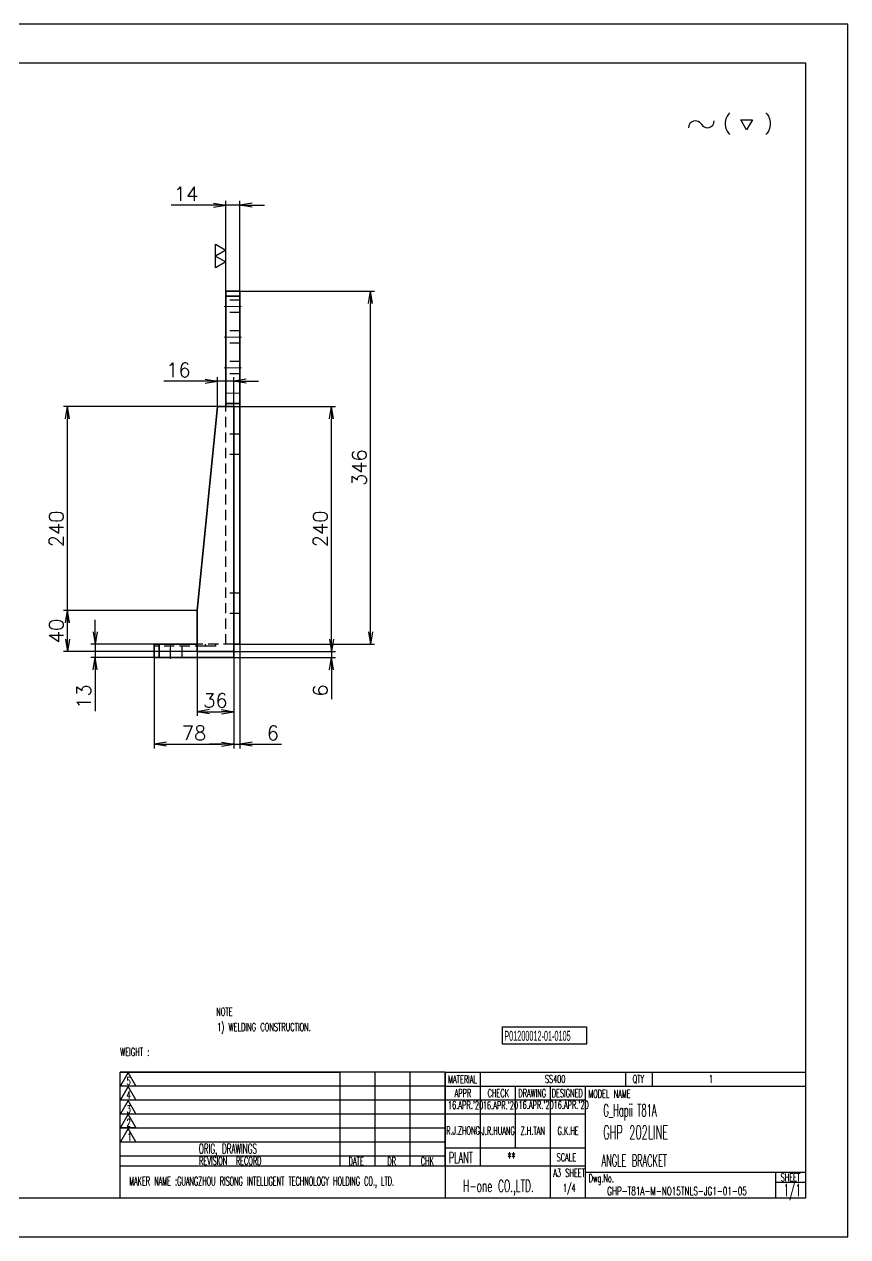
# Model space of a CAD drawing. Header units: millimetres. Extents: x -10155 to 20189, y -25550 to -22580.
# Drawn here: x 2524 to 3331, y -25548 to -24360 of the extents above; entities that cross this region are included whole.
import ezdxf
from ezdxf.enums import TextEntityAlignment as Align

# ---------------------------------------------------------------- set-up
doc = ezdxf.new("R2010")
doc.units = ezdxf.units.MM
doc.linetypes.add('CENTER-HOKUTO', pattern=[23, 20, -1, 1, -1])
doc.linetypes.add('HIDDEN-HOKUTO', pattern=[3.8, 2.5, -1.3])
doc.layers.add('AM_7', color=2, linetype='CENTER-HOKUTO', lineweight=30)
doc.layers.add('AM_HID', color=1, linetype='HIDDEN-HOKUTO', lineweight=25)
doc.layers.add('title_frame', color=7, linetype='Continuous')
doc.layers.add('word_dim', color=253, linetype='Continuous')
doc.styles.add('MX_NOTE_STANDARD', font='txt.shx', dxfattribs={"bigfont": 'bigfont.shx'})
doc.styles.get("Standard").update_dxf_attribs({"font": 'romans.shx', "bigfont": 'bigfont.shx'})
doc.dimstyles.new('RS-1-4', dxfattribs={"dimscale": 4, "dimtxt": 3.5, "dimasz": 3, "dimexe": 1, "dimexo": 0, "dimgap": 1, "dimtad": 3, "dimdsep": 46, "dimtxsty": 'Standard', "dimblk1": 'OPEN', "dimblk2": 'OPEN', "dimsah": 1, "dimcen": 0, "dimclrd": 256, "dimclre": 256, "dimclrt": 3, "dimazin": 2, "dimtfac": 1, "dimtmove": 0, "dimatfit": 3, "dimldrblk": 'OPEN', "dimfxl": 0, "dimtolj": 1, "dimtzin": 0, "dimarcsym": 0})

# ---------------------------------------------------------------- blocks, each defined once
blk = doc.blocks.new('shiage0')
at = {"layer": 'word_dim', "color": 3, "linetype": 'Continuous'}
for centre, start, end in [((1.69, 0), 30, 180), ((4.61, 1.69), 210, 0)]:
    blk.add_arc(centre, 1.69, start, end, dxfattribs=at)
blk = doc.blocks.new('12')
at = {"layer": 'title_frame', "color": 3, "linetype": 'Continuous'}
blk.add_lwpolyline([(20.46, 3.03), (19.01, 5.53), (21.9, 5.53)], close=True, dxfattribs=at)
blk.add_blockref('shiage0', (6.23, 3.56), dxfattribs=at)
blk.add_text('(   )', height=3.5, dxfattribs=at).set_placement((14.64, 3.08))
blk = doc.blocks.new('_Open')
at = {"color": 0, "lineweight": -2}
for p, q in [((-1, 0.167), (0, 0)), ((-1, -0.167), (0, 0)), ((0, 0), (-1, 0))]:
    blk.add_line(p, q, dxfattribs=at)
blk = doc.blocks.new('*D331')
at = {"layer": 'DEFPOINTS', "color": 0, "linetype": 'Continuous', "ltscale": 2}
for p in [(2735.4, -24621), (2863.2, -24621), (2735.4, -24967)]:
    blk.add_point(p, dxfattribs=at)
at = {"layer": 'word_dim', "linetype": 'Continuous', "lineweight": -2, "ltscale": 2}
for p, q in [((2735.4, -24621), (2867.2, -24621)), ((2863.2, -24955), (2863.2, -24633)), ((2735.4, -24967), (2867.2, -24967))]:
    blk.add_line(p, q, dxfattribs=at)
at = {"layer": 'word_dim', "linetype": 'Continuous', "lineweight": -2, "ltscale": 2, "xscale": 12, "yscale": 12, "zscale": 12}
for p, rotation in [((2863.2, -24621), 90), ((2863.2, -24967), 270)]:
    blk.add_blockref('_Open', p, dxfattribs=dict(at, rotation=rotation))
at = {"layer": 'word_dim', "color": 3, "linetype": 'Continuous', "ltscale": 2, "insert": (2852.2, -24794), "char_height": 14, "attachment_point": 5, "rotation": 90}
blk.add_mtext('\\A1;346', dxfattribs=at)
blk = doc.blocks.new('*D332')
at = {"layer": 'DEFPOINTS', "color": 0, "linetype": 'Continuous', "ltscale": 2}
for p in [(2721.4, -24536.7), (2721.4, -24621), (2735.4, -24621)]:
    blk.add_point(p, dxfattribs=at)
at = {"layer": 'word_dim', "linetype": 'Continuous', "lineweight": -2, "ltscale": 2}
for p, q in [((2709.4, -24536.7), (2668.1, -24536.7)), ((2721.4, -24621), (2721.4, -24532.7)), ((2735.4, -24536.7), (2721.4, -24536.7)), ((2735.4, -24621), (2735.4, -24532.7)), ((2747.4, -24536.7), (2759.4, -24536.7))]:
    blk.add_line(p, q, dxfattribs=at)
at = {"layer": 'word_dim', "linetype": 'Continuous', "lineweight": -2, "ltscale": 2, "xscale": 12, "yscale": 12, "zscale": 12}
blk.add_blockref('_Open', (2721.4, -24536.7), dxfattribs=at)
at = {"layer": 'word_dim', "linetype": 'Continuous', "lineweight": -2, "ltscale": 2, "xscale": 12, "yscale": 12, "zscale": 12, "rotation": 180}
blk.add_blockref('_Open', (2735.4, -24536.7), dxfattribs=at)
at = {"layer": 'word_dim', "color": 3, "linetype": 'Continuous', "ltscale": 2, "insert": (2682.7, -24525.7), "char_height": 14, "attachment_point": 5}
blk.add_mtext('\\A1;14', dxfattribs=at)
blk = doc.blocks.new('*D342')
at = {"layer": 'DEFPOINTS', "color": 0, "linetype": 'Continuous', "ltscale": 2}
for p in [(2593.5, -24967), (2651.4, -24967), (2651.4, -24980)]:
    blk.add_point(p, dxfattribs=at)
at = {"layer": 'word_dim', "linetype": 'Continuous', "lineweight": -2, "ltscale": 2}
for p, q in [((2593.5, -24955), (2593.5, -24943)), ((2651.4, -24967), (2589.5, -24967)), ((2593.5, -24967), (2593.5, -24980)), ((2651.4, -24980), (2589.5, -24980)), ((2593.5, -24992), (2593.5, -25032.7))]:
    blk.add_line(p, q, dxfattribs=at)
at = {"layer": 'word_dim', "linetype": 'Continuous', "lineweight": -2, "ltscale": 2, "xscale": 12, "yscale": 12, "zscale": 12}
for p, rotation in [((2593.5, -24967), 270), ((2593.5, -24980), 90)]:
    blk.add_blockref('_Open', p, dxfattribs=dict(at, rotation=rotation))
at = {"layer": 'word_dim', "color": 3, "linetype": 'Continuous', "ltscale": 2, "insert": (2582.5, -25018.4), "char_height": 14, "attachment_point": 5, "rotation": 90}
blk.add_mtext('\\A1;13', dxfattribs=at)
blk = doc.blocks.new('*D343')
at = {"layer": 'DEFPOINTS', "color": 0, "linetype": 'Continuous', "ltscale": 2}
for p in [(2651.4, -24980), (2729.4, -24980), (2729.4, -25065)]:
    blk.add_point(p, dxfattribs=at)
at = {"layer": 'word_dim', "linetype": 'Continuous', "lineweight": -2, "ltscale": 2}
for p, q in [((2651.4, -24980), (2651.4, -25069)), ((2729.4, -24980), (2729.4, -25069)), ((2663.4, -25065), (2717.4, -25065))]:
    blk.add_line(p, q, dxfattribs=at)
at = {"layer": 'word_dim', "linetype": 'Continuous', "lineweight": -2, "ltscale": 2, "xscale": 12, "yscale": 12, "zscale": 12, "rotation": 180}
blk.add_blockref('_Open', (2651.4, -25065), dxfattribs=at)
at = {"layer": 'word_dim', "linetype": 'Continuous', "lineweight": -2, "ltscale": 2, "xscale": 12, "yscale": 12, "zscale": 12}
blk.add_blockref('_Open', (2729.4, -25065), dxfattribs=at)
at = {"layer": 'word_dim', "color": 3, "linetype": 'Continuous', "ltscale": 2, "insert": (2690.4, -25054), "char_height": 14, "attachment_point": 5}
blk.add_mtext('\\A1;78', dxfattribs=at)
blk = doc.blocks.new('*D344')
at = {"layer": 'DEFPOINTS', "color": 0, "linetype": 'Continuous', "ltscale": 2}
for p in [(2735.4, -24967), (2729.4, -24980), (2735.4, -25065)]:
    blk.add_point(p, dxfattribs=at)
at = {"layer": 'word_dim', "linetype": 'Continuous', "lineweight": -2, "ltscale": 2}
for p, q in [((2735.4, -24967), (2735.4, -25069)), ((2729.4, -24980), (2729.4, -25069)), ((2717.4, -25065), (2705.4, -25065)), ((2729.4, -25065), (2735.4, -25065)), ((2747.4, -25065), (2776.1, -25065))]:
    blk.add_line(p, q, dxfattribs=at)
at = {"layer": 'word_dim', "linetype": 'Continuous', "lineweight": -2, "ltscale": 2, "xscale": 12, "yscale": 12, "zscale": 12}
blk.add_blockref('_Open', (2729.4, -25065), dxfattribs=at)
at = {"layer": 'word_dim', "linetype": 'Continuous', "lineweight": -2, "ltscale": 2, "xscale": 12, "yscale": 12, "zscale": 12, "rotation": 180}
blk.add_blockref('_Open', (2735.4, -25065), dxfattribs=at)
at = {"layer": 'word_dim', "color": 3, "linetype": 'Continuous', "ltscale": 2, "insert": (2767.7, -25054), "char_height": 14, "attachment_point": 5}
blk.add_mtext('\\A1;6', dxfattribs=at)
blk = doc.blocks.new('*D346')
at = {"layer": 'DEFPOINTS', "color": 0, "linetype": 'Continuous', "ltscale": 2}
for p in [(2693.4, -24974), (2729.4, -24974), (2729.4, -25033.1)]:
    blk.add_point(p, dxfattribs=at)
at = {"layer": 'word_dim', "linetype": 'Continuous', "lineweight": -2, "ltscale": 2}
for p, q in [((2693.4, -24974), (2693.4, -25037.1)), ((2729.4, -24974), (2729.4, -25037.1)), ((2705.4, -25033.1), (2717.4, -25033.1))]:
    blk.add_line(p, q, dxfattribs=at)
at = {"layer": 'word_dim', "linetype": 'Continuous', "lineweight": -2, "ltscale": 2, "xscale": 12, "yscale": 12, "zscale": 12, "rotation": 180}
blk.add_blockref('_Open', (2693.4, -25033.1), dxfattribs=at)
at = {"layer": 'word_dim', "linetype": 'Continuous', "lineweight": -2, "ltscale": 2, "xscale": 12, "yscale": 12, "zscale": 12}
blk.add_blockref('_Open', (2729.4, -25033.1), dxfattribs=at)
at = {"layer": 'word_dim', "color": 3, "linetype": 'Continuous', "ltscale": 2, "insert": (2711.4, -25022.1), "char_height": 14, "attachment_point": 5}
blk.add_mtext('\\A1;36', dxfattribs=at)
blk = doc.blocks.new('*D347')
at = {"layer": 'DEFPOINTS', "color": 0, "linetype": 'Continuous', "ltscale": 2}
for p in [(2729.4, -24734), (2825, -24734), (2729.4, -24974)]:
    blk.add_point(p, dxfattribs=at)
at = {"layer": 'word_dim', "linetype": 'Continuous', "lineweight": -2, "ltscale": 2}
for p, q in [((2729.4, -24734), (2829, -24734)), ((2825, -24962), (2825, -24746)), ((2729.4, -24974), (2829, -24974))]:
    blk.add_line(p, q, dxfattribs=at)
at = {"layer": 'word_dim', "linetype": 'Continuous', "lineweight": -2, "ltscale": 2, "xscale": 12, "yscale": 12, "zscale": 12}
for p, rotation in [((2825, -24734), 90), ((2825, -24974), 270)]:
    blk.add_blockref('_Open', p, dxfattribs=dict(at, rotation=rotation))
at = {"layer": 'word_dim', "color": 3, "linetype": 'Continuous', "ltscale": 2, "insert": (2814, -24854), "char_height": 14, "attachment_point": 5, "rotation": 90}
blk.add_mtext('\\A1;240', dxfattribs=at)
blk = doc.blocks.new('*D348')
at = {"layer": 'DEFPOINTS', "color": 0, "linetype": 'Continuous', "ltscale": 2}
for p in [(2729.4, -24974), (2729.4, -24980), (2825, -24974)]:
    blk.add_point(p, dxfattribs=at)
at = {"layer": 'word_dim', "linetype": 'Continuous', "lineweight": -2, "ltscale": 2}
for p, q in [((2825, -24962), (2825, -24950)), ((2729.4, -24974), (2829, -24974)), ((2729.4, -24980), (2829, -24980)), ((2825, -24974), (2825, -24980)), ((2825, -24992), (2825, -25020.7))]:
    blk.add_line(p, q, dxfattribs=at)
at = {"layer": 'word_dim', "linetype": 'Continuous', "lineweight": -2, "ltscale": 2, "xscale": 12, "yscale": 12, "zscale": 12}
for p, rotation in [((2825, -24974), 270), ((2825, -24980), 90)]:
    blk.add_blockref('_Open', p, dxfattribs=dict(at, rotation=rotation))
at = {"layer": 'word_dim', "color": 3, "linetype": 'Continuous', "ltscale": 2, "insert": (2814, -25012.4), "char_height": 14, "attachment_point": 5, "rotation": 90}
blk.add_mtext('\\A1;6', dxfattribs=at)
blk = doc.blocks.new('*D349')
at = {"layer": 'DEFPOINTS', "color": 0, "linetype": 'Continuous', "ltscale": 2}
for p in [(2566.6, -24934), (2693.4, -24934), (2693.4, -24974)]:
    blk.add_point(p, dxfattribs=at)
at = {"layer": 'word_dim', "linetype": 'Continuous', "lineweight": -2, "ltscale": 2}
for p, q in [((2693.4, -24934), (2562.6, -24934)), ((2566.6, -24962), (2566.6, -24946)), ((2693.4, -24974), (2562.6, -24974))]:
    blk.add_line(p, q, dxfattribs=at)
at = {"layer": 'word_dim', "linetype": 'Continuous', "lineweight": -2, "ltscale": 2, "xscale": 12, "yscale": 12, "zscale": 12}
for p, rotation in [((2566.6, -24934), 90), ((2566.6, -24974), 270)]:
    blk.add_blockref('_Open', p, dxfattribs=dict(at, rotation=rotation))
at = {"layer": 'word_dim', "color": 3, "linetype": 'Continuous', "ltscale": 2, "insert": (2555.6, -24954), "char_height": 14, "attachment_point": 5, "rotation": 90}
blk.add_mtext('\\A1;40', dxfattribs=at)
blk = doc.blocks.new('*D350')
at = {"layer": 'DEFPOINTS', "color": 0, "linetype": 'Continuous', "ltscale": 2}
for p in [(2566.6, -24734), (2713.4, -24734), (2693.4, -24974)]:
    blk.add_point(p, dxfattribs=at)
at = {"layer": 'word_dim', "linetype": 'Continuous', "lineweight": -2, "ltscale": 2}
for p, q in [((2713.4, -24734), (2562.6, -24734)), ((2566.6, -24962), (2566.6, -24746)), ((2693.4, -24974), (2562.6, -24974))]:
    blk.add_line(p, q, dxfattribs=at)
at = {"layer": 'word_dim', "linetype": 'Continuous', "lineweight": -2, "ltscale": 2, "xscale": 12, "yscale": 12, "zscale": 12}
for p, rotation in [((2566.6, -24734), 90), ((2566.6, -24974), 270)]:
    blk.add_blockref('_Open', p, dxfattribs=dict(at, rotation=rotation))
at = {"layer": 'word_dim', "color": 3, "linetype": 'Continuous', "ltscale": 2, "insert": (2555.6, -24854), "char_height": 14, "attachment_point": 5, "rotation": 90}
blk.add_mtext('\\A1;240', dxfattribs=at)
blk = doc.blocks.new('*D351')
at = {"layer": 'DEFPOINTS', "color": 0, "linetype": 'Continuous', "ltscale": 2}
for p in [(2729.4, -24709.2), (2713.4, -24734), (2729.4, -24734)]:
    blk.add_point(p, dxfattribs=at)
at = {"layer": 'word_dim', "linetype": 'Continuous', "lineweight": -2, "ltscale": 2}
for p, q in [((2701.4, -24709.2), (2660.7, -24709.2)), ((2713.4, -24734), (2713.4, -24705.2)), ((2729.4, -24709.2), (2713.4, -24709.2)), ((2729.4, -24734), (2729.4, -24705.2)), ((2741.4, -24709.2), (2753.4, -24709.2))]:
    blk.add_line(p, q, dxfattribs=at)
at = {"layer": 'word_dim', "linetype": 'Continuous', "lineweight": -2, "ltscale": 2, "xscale": 12, "yscale": 12, "zscale": 12}
blk.add_blockref('_Open', (2713.4, -24709.2), dxfattribs=at)
at = {"layer": 'word_dim', "linetype": 'Continuous', "lineweight": -2, "ltscale": 2, "xscale": 12, "yscale": 12, "zscale": 12, "rotation": 180}
blk.add_blockref('_Open', (2729.4, -24709.2), dxfattribs=at)
at = {"layer": 'word_dim', "color": 3, "linetype": 'Continuous', "ltscale": 2, "insert": (2675.1, -24698.2), "char_height": 14, "attachment_point": 5}
blk.add_mtext('\\A1;16', dxfattribs=at)

msp = doc.modelspace()

# ---------------------------------------------------------------- linework, layer by layer
at = {"color": 7, "lineweight": 35, "ltscale": 0.35}
for p, q in [((2735.41, -24621.036), (2721.41, -24621.036)), ((2735.41, -24626.036), (2721.41, -24626.036)), ((2735.41, -24731.036), (2721.41, -24731.036))]:
    msp.add_line(p, q, dxfattribs=at)
at = {"color": 7, "lineweight": 35, "ltscale": 0.125}
for p, q in [((2721.41, -24621.036), (2721.41, -24626.036)), ((2735.41, -24621.036), (2735.41, -24626.036)), ((2651.41, -24967.036), (2656.41, -24967.036)), ((2651.41, -24980.036), (2656.41, -24980.036))]:
    msp.add_line(p, q, dxfattribs=at)
at = {"color": 7, "lineweight": 35}
for p, q in [((2721.41, -24721.036), (2721.41, -24626.036)), ((2735.41, -24721.036), (2735.41, -24626.036)), ((2693.41, -24934.036), (2713.41, -24734.036)), ((2729.41, -24974.036), (2729.41, -24734.036)), ((2735.41, -24967.036), (2735.41, -24731.036)), ((2693.41, -24934.036), (2693.41, -24974.036)), ((2693.41, -24967.036), (2656.41, -24967.036)), ((2729.41, -24980.036), (2656.41, -24980.036)), ((2729.41, -24974.036), (2693.41, -24974.036))]:
    msp.add_line(p, q, dxfattribs=at)
at = {"color": 7, "lineweight": 35, "ltscale": 0.25}
for p, q in [((2721.41, -24721.036), (2721.41, -24731.036)), ((2735.41, -24731.036), (2735.41, -24721.036))]:
    msp.add_line(p, q, dxfattribs=at)
at = {"color": 7, "lineweight": 13, "ltscale": 0.35}
msp.add_line((2735.41, -24721.036), (2721.41, -24721.036), dxfattribs=at)
at = {"color": 7, "lineweight": 35, "ltscale": 0.4}
msp.add_line((2713.41, -24734.036), (2729.41, -24734.036), dxfattribs=at)
at = {"color": 7, "lineweight": 35, "ltscale": 0.075}
msp.add_line((2721.41, -24734.036), (2721.41, -24731.036), dxfattribs=at)
at = {"color": 7, "lineweight": 35, "ltscale": 0.325}
for p, q in [((2651.41, -24967.036), (2651.41, -24980.036)), ((2656.41, -24967.036), (2656.41, -24980.036))]:
    msp.add_line(p, q, dxfattribs=at)
at = {"color": 7, "lineweight": 35, "ltscale": 0.15}
for p, q in [((2735.41, -24967.036), (2729.41, -24967.036)), ((2729.41, -24974.036), (2729.41, -24980.036))]:
    msp.add_line(p, q, dxfattribs=at)
at = {"layer": 'AM_7', "lineweight": 13, "ltscale": 4}
for p, q in [((2736.811, -24636.036), (2720.01, -24636.036)), ((2736.811, -24666.036), (2720.01, -24666.036)), ((2736.811, -24696.036), (2720.01, -24696.036)), ((2667.41, -24967.936), (2667.41, -24981.136))]:
    msp.add_line(p, q, dxfattribs=at)
at = {"layer": 'AM_HID', "color": 1, "ltscale": 4}
for p, q in [((2735.41, -24626.036), (2721.41, -24626.036)), ((2735.41, -24630.036), (2721.41, -24630.036)), ((2735.41, -24630.036), (2721.41, -24630.036)), ((2735.41, -24642.036), (2721.41, -24642.036)), ((2735.41, -24642.036), (2721.41, -24642.036)), ((2735.41, -24660.036), (2721.41, -24660.036)), ((2735.41, -24660.036), (2721.41, -24660.036)), ((2735.41, -24672.036), (2721.41, -24672.036)), ((2735.41, -24672.036), (2721.41, -24672.036)), ((2735.41, -24690.036), (2721.41, -24690.036)), ((2735.41, -24690.036), (2721.41, -24690.036)), ((2735.41, -24702.036), (2721.41, -24702.036)), ((2735.41, -24702.036), (2721.41, -24702.036)), ((2721.41, -24967.036), (2721.41, -24734.036)), ((2735.41, -24761.036), (2721.41, -24761.036)), ((2735.41, -24781.036), (2721.41, -24781.036)), ((2735.41, -24781.036), (2721.41, -24781.036)), ((2735.41, -24917.036), (2721.41, -24917.036)), ((2735.41, -24917.036), (2721.41, -24917.036)), ((2735.41, -24937.036), (2721.41, -24937.036)), ((2701.41, -24969.036), (2651.41, -24969.036)), ((2656.41, -24967.036), (2656.41, -24980.036)), ((2656.41, -24969.036), (2656.41, -24980.036)), ((2656.41, -24969.036), (2656.41, -24980.036)), ((2667.41, -24980.036), (2667.41, -24969.036)), ((2667.41, -24980.036), (2667.41, -24969.036)), ((2678.41, -24969.036), (2678.41, -24980.036)), ((2729.41, -24967.036), (2693.41, -24967.036)), ((2701.41, -24967.036), (2701.41, -24969.036)), ((2701.41, -24967.036), (2701.41, -24969.036)), ((2711.41, -24969.036), (2701.41, -24969.036)), ((2711.41, -24967.036), (2711.41, -24969.036)), ((2729.41, -24967.036), (2721.41, -24967.036)), ((2729.41, -24967.036), (2729.41, -24974.036))]:
    msp.add_line(p, q, dxfattribs=at)
at = {"layer": 'title_frame'}
for p, q in [((2992.634, -25341.945), (3074.746, -25341.945)), ((2992.634, -25358.746), (2992.634, -25341.945)), ((3074.746, -25341.945), (3074.746, -25358.746)), ((3074.746, -25358.746), (2992.634, -25358.746)), ((2618.022, -25509.685), (2618.022, -25386.205)), ((2618.022, -25386.205), (2833.622, -25386.205)), ((2936.522, -25386.205), (2618.022, -25386.205)), ((2625.943, -25386.689), (2618.424, -25399.712)), ((2633.461, -25399.712), (2625.943, -25386.689)), ((2833.622, -25478.325), (2833.622, -25386.205)), ((2867.922, -25478.325), (2867.922, -25386.205)), ((2867.922, -25478.325), (2867.922, -25386.205)), ((2902.222, -25478.325), (2902.222, -25386.205)), ((2902.222, -25478.325), (2902.222, -25386.205)), ((2936.522, -25386.205), (2936.522, -25399.925)), ((2936.522, -25386.205), (2936.522, -25509.685)), ((2936.522, -25386.205), (2936.522, -25509.685)), ((2936.522, -25478.325), (2936.522, -25386.205)), ((2936.522, -25386.205), (3289.322, -25386.205)), ((2970.822, -25478.325), (2970.822, -25386.205)), ((3112.922, -25386.205), (3112.922, -25399.925)), ((3139.213, -25386.205), (3139.213, -25399.925)), ((2833.622, -25399.925), (2618.022, -25399.925)), ((2936.522, -25399.925), (2618.022, -25399.925)), ((2618.424, -25399.712), (2633.461, -25399.712)), ((2625.943, -25400.32), (2618.424, -25413.343)), ((2633.461, -25413.343), (2625.943, -25400.32)), ((2936.522, -25399.925), (3289.322, -25399.925)), ((3005.122, -25460.307), (3005.122, -25399.925)), ((3039.422, -25509.685), (3039.422, -25399.925)), ((3073.722, -25509.685), (3073.722, -25399.925)), ((2833.622, -25413.645), (2618.022, -25413.645)), ((2936.522, -25413.645), (2618.022, -25413.645)), ((2618.424, -25413.343), (2633.461, -25413.343)), ((2625.943, -25414.156), (2618.424, -25427.178)), ((2633.461, -25427.178), (2625.943, -25414.156)), ((3073.722, -25413.645), (2936.522, -25413.645)), ((2833.622, -25427.365), (2618.022, -25427.365)), ((2936.522, -25427.365), (2618.022, -25427.365)), ((2618.424, -25427.178), (2633.461, -25427.178)), ((2625.943, -25427.535), (2618.424, -25440.558)), ((2633.461, -25440.558), (2625.943, -25427.535)), ((3073.722, -25427.365), (2936.522, -25427.365)), ((2833.622, -25441.085), (2618.022, -25441.085)), ((2936.522, -25441.085), (2618.022, -25441.085)), ((2618.424, -25440.558), (2633.461, -25440.558)), ((2625.943, -25441.371), (2618.424, -25454.394)), ((2633.461, -25454.394), (2625.943, -25441.371)), ((2833.622, -25454.805), (2618.022, -25454.805)), ((2936.522, -25454.805), (2618.022, -25454.805)), ((2618.424, -25454.394), (2633.461, -25454.394)), ((2833.622, -25468.525), (2618.022, -25468.525)), ((2936.522, -25468.525), (2618.022, -25468.525)), ((2936.522, -25460.307), (3073.722, -25460.307)), ((2936.522, -25478.325), (2618.022, -25478.325)), ((3073.722, -25478.325), (2936.522, -25478.325)), ((3073.722, -25484.205), (3289.322, -25484.205)), ((3259.922, -25484.205), (3259.922, -25509.685)), ((3259.922, -25494.005), (3289.322, -25494.005)), ((3289.322, -25509.685), (3073.722, -25509.685))]:
    msp.add_line(p, q, dxfattribs=at)
at = {"layer": 'title_frame', "color": 4}
msp.add_lwpolyline([(3330.622, -24359.535), (1650.622, -24359.535), (1650.622, -25547.535), (3330.622, -25547.535)], close=True, dxfattribs=at)
at = {"layer": 'title_frame'}
msp.add_lwpolyline([(1691.922, -24397.385), (3289.322, -24397.385), (3289.322, -25509.685), (1691.922, -25509.685)], close=True, dxfattribs=at)
at = {"layer": 'word_dim', "color": 3, "linetype": 'Continuous', "ltscale": 2}
msp.add_lwpolyline([(2721.41, -24592.461), (2711.399, -24598.241), (2711.399, -24575.121), (2721.41, -24580.901), (2711.399, -24586.681)], close=True, dxfattribs=at)

# ---------------------------------------------------------------- block references
at = {"layer": 'word_dim', "color": 3, "linetype": 'Continuous', "ltscale": 2, "xscale": 4, "yscale": 4, "zscale": 4}
msp.add_blockref('12', (3149.745, -24475.182), dxfattribs=at)

# ---------------------------------------------------------------- texts
at = {"linetype": 'Continuous', "insert": (3091.231, -25425.605), "char_height": 12, "width": 203.6, "attachment_point": 4}
msp.add_mtext('{\\W0.5;\\C3;G_Hapii T81A}', dxfattribs=at)
at = {"color": 3, "linetype": 'Continuous', "insert": (3095.018, -25498.758), "char_height": 8, "width": 185.65687, "attachment_point": 1}
msp.add_mtext('{\\W0.65;GHP-T81A-M-NO15TNLS-JG1-01-05}', dxfattribs=at)
at = {"layer": 'title_frame', "color": 3, "style": 'MX_NOTE_STANDARD'}
for s, height, width, p in [('NOTE', 7.84, 0.545, (2712.147, -25330.968)), ('1) WELDING CONSTRUCTION.', 7.84, 0.545, (2713.099, -25345.978)), ('WEIGHT :', 7.84, 0.545, (2618.12, -25370.422)), ('5', 7.519, 0.545, (2624.363, -25398.827)), ('MATERIAL', 7.7334, 0.545, (2939.211, -25397.132)), ('SS400', 7.7334, 0.545, (3034.016, -25396.796)), ('QTY', 7.7334, 0.545, (3120.015, -25396.796)), ('1', 7.733, 0.545, (3194.526, -25396.796)), ('4', 7.519, 0.545, (2624.363, -25412.458)), ('APPR', 7.7334, 0.545, (2945.594, -25410.739)), ('CHECK', 7.7334, 0.545, (2977.977, -25410.739)), ('DRAWING', 7.7334, 0.545, (3008.055, -25410.739)), ('DESIGNED', 7.7334, 0.545, (3040.821, -25410.739)), ('MODEL NAME', 7.7334, 0.545, (3076.535, -25411.328)), ('3', 7.519, 0.545, (2624.363, -25426.294)), ("16.APR.'20", 7.6, 0.5341, (2939.111, -25422.39)), ("16.APR.'20", 7.6, 0.5341, (2973.224, -25422.564)), ("16.APR.'20", 7.6, 0.5341, (3008.155, -25422.126)), ("16.APR.'20", 7.6, 0.5341, (3042.455, -25422.126)), ('2', 7.519, 0.545, (2624.363, -25439.674)), ('1', 7.519, 0.545, (2625.148, -25453.51)), ('GHP 202LINE', 13.2, 0.5341, (3091.078, -25451.881)), ('ORIG, DRAWINGS', 9.4519, 0.545, (2695.118, -25465.931)), ('REVISION  RECORD', 7.73338, 0.545, (2695.318, -25477.056)), ('DATE', 7.7334, 0.545, (2841.772, -25477.376)), ('DR', 7.7334, 0.545, (2879.747, -25477.417)), ('CHK', 7.7334, 0.545, (2912.454, -25477.286)), ('PLANT', 10.7408, 0.545, (2939.867, -25475.31)), ('**', 10.7408, 0.545, (2997.294, -25475.31)), ('SCALE', 7.7334, 0.545, (3045.525, -25473.547)), ('ANGLE BRACKET', 11.76, 0.5, (3089.422, -25478.85)), ('A3 SHEET', 7.7334, 0.545, (3042.241, -25488.817)), ('MAKER NAME :GUANGZHOU RISONG INTELLIGENT TECHNOLOGY HOLDING CO., LTD.', 8.64, 0.5341, (2626.918, -25497.42)), ('H-one CO.,LTD.', 11.76, 0.545, (2953.946, -25503.612)), ('1/4', 7.7334, 0.545, (3051.648, -25503.535)), ('Dwg.No.', 7.7334, 0.545, (3076.878, -25494.093)), ('SHEET', 7.7334, 0.545, (3264.882, -25493.176)), ('1/1', 12, 0.5341, (3267.75, -25507.782))]:
    msp.add_text(s, height=height, dxfattribs=dict(at, width=width)).set_placement(p)
at = {"layer": 'title_frame', "color": 3, "style": 'MX_NOTE_STANDARD', "width": 0.5341}
for s, p in [('R.J.ZHONG', (2953.85, -25449.867)), ('J.R.HUANG', (2988.23, -25449.953)), ('Z.H.TAN', (3022.148, -25449.94)), ('G.K.HE', (3056.83, -25449.953))]:
    msp.add_text(s, height=7.8912, dxfattribs=at).set_placement(p, align=Align.BOTTOM_CENTER)
at = {"layer": 'title_frame', "color": 3, "insert": (2994.288, -25345.77), "char_height": 9.8, "width": 16.44281, "attachment_point": 1, "style": 'MX_NOTE_STANDARD'}
msp.add_mtext('{\\f3 of 9 Barcode|b0|i0|c0|p82;\\W0.5;P01200012-\\f3 of 9 Barcode|b0|i0|c134|p82;01-0105}', dxfattribs=at)

# ---------------------------------------------------------------- dimensions: what is measured, and where the dimension line sits
at = {"layer": 'word_dim', "linetype": 'Continuous', "ltscale": 2}
for base, p1, p2, picture, middle in [((2721.41, -24536.683), (2735.41, -24621.036), (2721.41, -24621.036), '*D332', (2682.744, -24525.683)), ((2735.41, -25065.032), (2729.41, -24980.036), (2735.41, -24967.036), '*D344', (2767.744, -25054.032)), ((2729.41, -25065.032), (2651.41, -24980.036), (2729.41, -24980.036), '*D343', (2690.41, -25054.032)), ((2729.41, -25033.074), (2693.41, -24974.036), (2729.41, -24974.036), '*D346', (2711.41, -25022.074))]:
    dim = msp.add_linear_dim(base=base, p1=p1, p2=p2, dimstyle='RS-1-4', dxfattribs=at)
    dim.commit()
    dim.dimension.update_dxf_attribs({"geometry": picture, "text_midpoint": middle})
for base, p1, p2, picture, middle in [((2863.196, -24621.036), (2735.41, -24967.036), (2735.41, -24621.036), '*D331', (2852.196, -24794.036)), ((2566.562, -24734.036), (2693.41, -24974.036), (2713.41, -24734.036), '*D350', (2555.562, -24854.036)), ((2825.034, -24734.036), (2729.41, -24974.036), (2729.41, -24734.036), '*D347', (2814.034, -24854.036)), ((2566.562, -24934.036), (2693.41, -24974.036), (2693.41, -24934.036), '*D349', (2555.562, -24954.036))]:
    dim = msp.add_linear_dim(base=base, p1=p1, p2=p2, angle=90, dimstyle='RS-1-4', dxfattribs=at)
    dim.commit()
    dim.dimension.update_dxf_attribs({"geometry": picture, "text_midpoint": middle})
dim = msp.add_linear_dim(base=(2729.41, -24709.207), p1=(2713.41, -24734.036), p2=(2729.41, -24734.036), dimstyle='RS-1-4', dxfattribs=at)
dim.commit()
dim.dimension.update_dxf_attribs({"geometry": '*D351', "text_midpoint": (2675.077, -24709.207), "dimtype": 160})
for base, p1, p2, picture, middle in [((2593.485, -24967.036), (2651.41, -24980.036), (2651.41, -24967.036), '*D342', (2593.485, -25018.369)), ((2825.034, -24974.036), (2729.41, -24980.036), (2729.41, -24974.036), '*D348', (2825.034, -25012.369))]:
    dim = msp.add_linear_dim(base=base, p1=p1, p2=p2, angle=90, dimstyle='RS-1-4', dxfattribs=at)
    dim.commit()
    dim.dimension.update_dxf_attribs({"geometry": picture, "text_midpoint": middle, "dimtype": 160})

doc.saveas('drawing.dxf')
